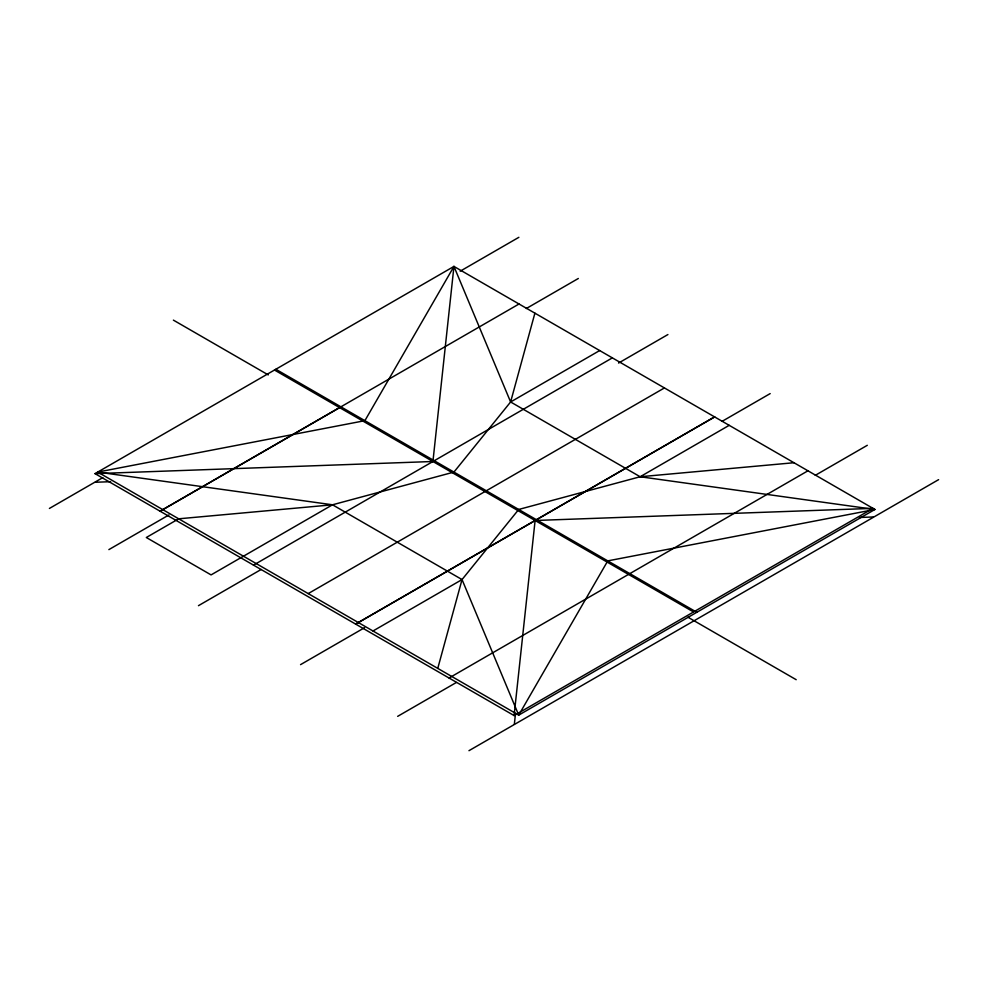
<?xml version="1.0" encoding="UTF-8"?>
<svg xmlns="http://www.w3.org/2000/svg" width="988" height="988" viewBox="0 0 988 988"><rect width="100%" height="100%" fill="white"/><g stroke="black" fill="none" stroke-linecap="round" stroke-linejoin="round"><path stroke-width="1.48" d="M97.738 472.079L332.511 504.794L462.038 579.573L518.712 715.127L607.768 560.875L874.923 509.462L640.15 476.747L510.611 401.968L453.949 266.427L364.893 420.666L97.738 472.079L518.712 715.127L874.923 509.462L453.949 266.427L432.929 461.495L95.033 473.635L514.093 715.571L873.009 508.363L535.113 520.491L514.093 715.571M514.353 724.192L515.501 713.521M437.758 668.382L462.038 579.573L518.712 509.462L640.15 476.747L793.957 462.73M332.511 504.794L211.074 574.905L146.31 537.509L178.692 518.811L332.511 504.794L453.949 472.079L510.611 401.968L534.903 313.159M95.033 473.635L453.949 266.427M49.4 508.45L102.752 477.636M460.173 271.206L518.861 237.318M519.021 303.995L160.105 511.204L339.588 407.612M108.878 549.612L168.899 514.958M526.32 308.515L578.338 278.48M510.611 401.968L599.667 350.555M253.484 565.136L612.35 357.878M198.452 605.681L261.128 569.483M618.562 363.053L667.913 334.549M308.219 593.603L664.43 387.938M300.55 664.64L364.597 627.676M722.154 421.308L770.183 393.595M372.995 630.986L462.038 579.573M640.15 476.747L729.193 425.334M449.058 678.003L807.925 470.807M397.67 716.349L456.37 682.473M815.273 475.339L867.303 445.304M468.967 750.682L938.6 479.649M95.293 482.255L110.644 481.699M859.437 517.477L873.256 516.983M275.837 369.253L696.812 612.288M274.491 370.031L693.551 611.967M173.382 320.124L268.279 374.909M687.932 617.204L796.192 679.695M714.596 416.911L355.655 624.107L714.596 416.911"/></g></svg>
